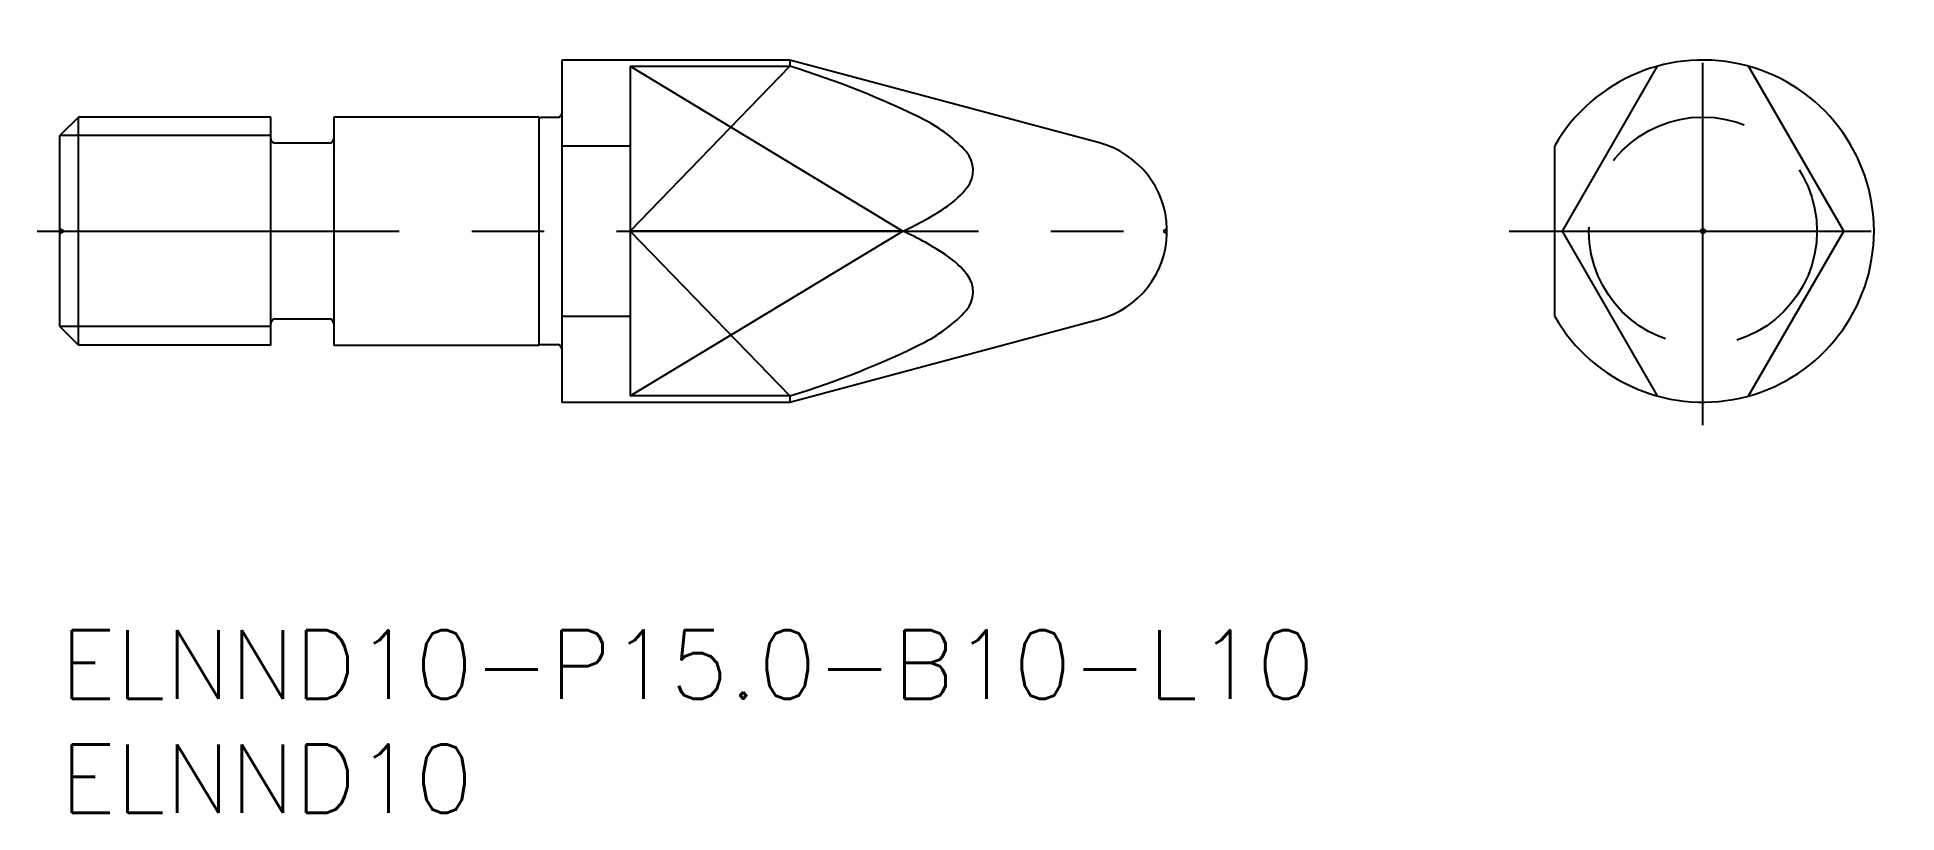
# Model space of a CAD drawing. Extents: x -1 to 80.5, y -8 to 26.
import ezdxf

# ---------------------------------------------------------------- set-up
doc = ezdxf.new("R2010")
doc.units = 0
doc.header["$LTSCALE"] = 0.5
doc.linetypes.add('CENTER', pattern=[50.8, 31.75, -6.35, 6.35, -6.35])
doc.linetypes.add('DASHED', pattern=[19.05, 12.7, -6.35])
for name, color, linetype in [('MSM_CENTER', 1, 'CENTER'), ('MSM_CONTINUOUS', 7, 'CONTINUOUS'), ('MSM_DASHED', 4, 'DASHED'), ('MSM_NARROW', 5, 'CONTINUOUS'), ('MSM_PART_NUMBER', 7, 'CONTINUOUS')]:
    doc.layers.add(name, color=color, linetype=linetype)
doc.styles.get("Standard").update_dxf_attribs({"font": 'txt.shx', "height": 1, "bigfont": 'bigfont.shx'})

# ---------------------------------------------------------------- blocks, each defined once
blk = doc.blocks.new('*U17')
at = {"layer": 'MSM_PART_NUMBER'}
blk.add_text('ELNND10-P15.0-B10-L10', height=3, dxfattribs=at).set_placement((0, -3))
blk = doc.blocks.new('*U18')
at = {"layer": 'MSM_PART_NUMBER'}
blk.add_text('ELNND10', height=3, dxfattribs=at).set_placement((0, -8))

msp = doc.modelspace()

# ---------------------------------------------------------------- linework, layer by layer
at = {"layer": 'MSM_CENTER'}
for p, q in [((72.036, 9), (72.036, 26)), ((-1, 17.5), (49.536, 17.5)), ((63.536, 17.5), (80.536, 17.5))]:
    msp.add_line(p, q, dxfattribs=at)
at = {"layer": 'MSM_CONTINUOUS'}
for p, q in [((22, 25), (22, 10)), ((32, 25), (22, 25)), ((25, 24.728), (32, 24.728)), ((25, 24.728), (25, 10.272)), ((32, 25), (32, 24.728)), ((45.571, 21.364), (32, 25)), ((70.036, 24.728), (65.863, 17.5)), ((78.209, 17.5), (74.036, 24.728)), ((0.812, 22.5), (0, 21.688)), ((9.25, 22.5), (0.812, 22.5)), ((0.812, 12.5), (0.812, 22.5)), ((9.25, 12.5), (9.25, 22.5)), ((12, 22.5), (12, 12.5)), ((21, 22.5), (12, 22.5)), ((21, 22.5), (21, 12.5)), ((21.8, 22.475), (21.097, 22.475)), ((0, 13.312), (0, 21.688)), ((11.8, 21.35), (9.45, 21.35)), ((22, 21.242), (25, 21.242)), ((65.536, 13.758), (65.536, 21.242)), ((36.951, 17.5), (25, 17.5)), ((48.534, 17.401), (48.534, 17.599)), ((65.863, 17.5), (70.036, 10.272)), ((74.036, 10.272), (78.209, 17.5)), ((0, 13.312), (0.812, 12.5)), ((9.45, 13.65), (11.8, 13.65)), ((25, 13.758), (22, 13.758)), ((32, 10), (45.571, 13.636)), ((9.25, 12.5), (0.812, 12.5)), ((12, 12.5), (21, 12.5)), ((21.097, 12.525), (21.8, 12.525)), ((22, 10), (32, 10)), ((32, 10.272), (25, 10.272)), ((32, 10.272), (32, 10))]:
    msp.add_line(p, q, dxfattribs=at)
msp.add_circle((72.036, 17.5), 0.099, dxfattribs=at)
for centre, radius, start, end in [((20.377, -13.045), 39.521, 63.60307, 72.89588), ((72.036, 17.5), 7.5, 209.92643, 150.07357), ((21.097, 22.675), 0.2, 241.04498, 270), ((21.8, 22.675), 0.2, 270, 0), ((34.877, 16.506), 6.606, 42.67741, 62.31029), ((9.45, 21.55), 0.2, 180, 270), ((11.8, 21.55), 0.2, 270, 0), ((44.536, 17.5), 4, 1.41882, 75), ((38.802, 20.176), 1.234, 321.53966, 40.91649), ((36.786, 21.691), 3.755, 304.47101, 322.5675), ((31.763, 29.085), 12.694, 294.1255, 304.27373), ((31.763, 5.915), 12.694, 55.72627, 65.8745), ((44.536, 17.5), 4, 285, 358.58118), ((36.786, 13.309), 3.755, 37.4325, 55.52899), ((38.802, 14.824), 1.234, 319.08351, 38.46034), ((34.877, 18.494), 6.606, 297.68971, 317.32259), ((9.45, 13.45), 0.2, 90, 180), ((11.8, 13.45), 0.2, 0, 90), ((21.097, 12.325), 0.2, 90, 118.95502), ((21.8, 12.325), 0.2, 0, 90), ((20.377, 48.045), 39.521, 287.10412, 296.39693)]:
    msp.add_arc(centre, radius, start, end, dxfattribs=at)
at = {"layer": 'MSM_DASHED'}
for p, q in [((0.173, 17.5), (0, 17.6)), ((0, 17.4), (0.173, 17.5)), ((48.534, 17.599), (48.363, 17.5)), ((48.363, 17.5), (48.534, 17.401))]:
    msp.add_line(p, q, dxfattribs=at)
msp.add_circle((72.036, 17.5), 5, dxfattribs=at)
at = {"layer": 'MSM_NARROW'}
for p, q in [((25, 17.5), (32, 24.728)), ((25, 24.728), (36.951, 17.5)), ((9.25, 21.688), (0, 21.688)), ((25, 17.5), (32, 10.272)), ((25, 10.272), (36.951, 17.5)), ((9.25, 13.312), (0, 13.312))]:
    msp.add_line(p, q, dxfattribs=at)

# ---------------------------------------------------------------- block references
at = {"layer": 'MSM_CONTINUOUS'}
for name in ['*U17', '*U18']:
    msp.add_blockref(name, (0, 0), dxfattribs=at)

doc.saveas('drawing.dxf')
